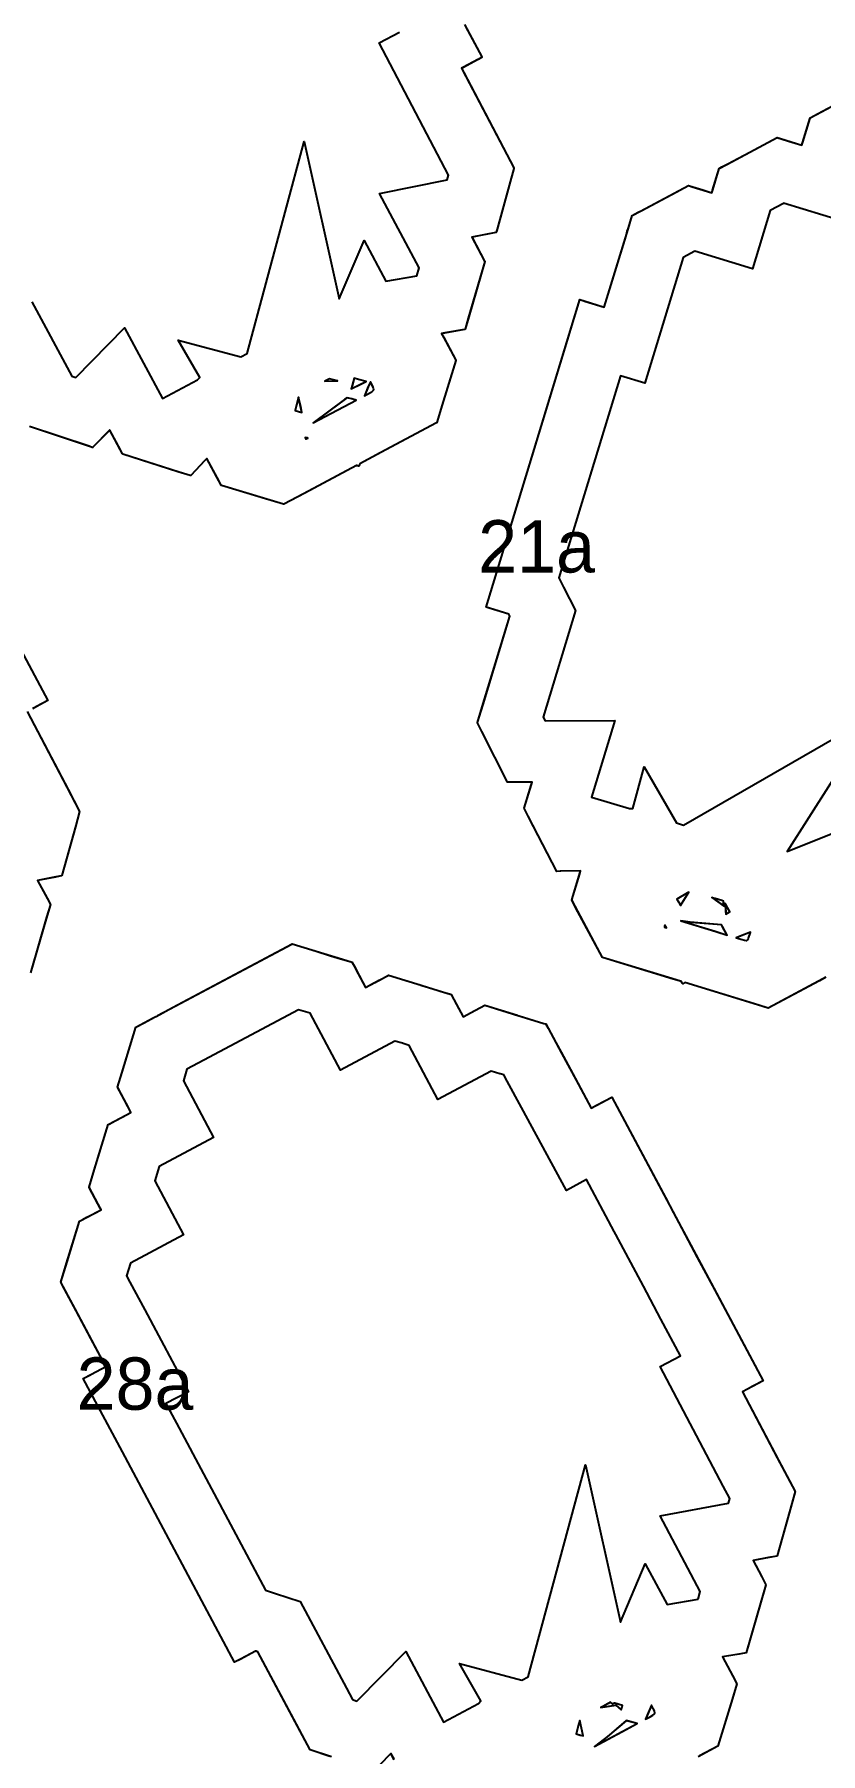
# Model space of a CAD drawing. Header units: millimetres. Extents: x 0 to 500, y 0 to 700.
# Drawn here: x 140.2 to 230.3, y 117.7 to 314.9 of the extents above; entities that cross this region are included whole.
import ezdxf
from ezdxf.enums import TextEntityAlignment as Align

# ---------------------------------------------------------------- set-up
doc = ezdxf.new("R2010")
doc.units = ezdxf.units.MM
doc.layers.add('CORTE', color=1, linetype='Continuous')
doc.layers.add('GRABADO', color=5, linetype='Continuous')

msp = doc.modelspace()

# ---------------------------------------------------------------- linework, layer by layer
at = {"layer": 'CORTE'}
for points in [[(189.5, 316.03), (191.48, 312.32), (191.48, 312.31), (191.48, 312.31), (191.48, 312.3), (191.49, 312.29), (191.49, 312.28), (191.49, 312.28), (191.48, 312.27), (191.48, 312.26), (191.48, 312.26), (191.48, 312.25), (191.47, 312.24), (191.47, 312.24), (191.46, 312.23), (191.46, 312.23), (191.45, 312.22), (191.45, 312.22), (191.05, 312), (191.04, 312), (189.31, 311.08), (189.15, 311), (189.41, 310.5), (195.16, 299.57), (195.17, 299.57), (195.17, 299.56), (195.17, 299.55), (195.17, 299.54), (195.17, 299.54), (195.17, 299.53), (195.17, 299.52), (195.17, 299.52), (193.23, 292.56), (193.13, 292.2), (193.13, 292.19), (193.13, 292.19), (193.13, 292.18), (193.12, 292.17), (193.12, 292.17), (193.11, 292.16), (193.11, 292.16), (193.1, 292.16), (193.09, 292.15), (193.09, 292.15), (193.08, 292.15), (190.39, 291.64), (190.35, 291.64), (190.38, 291.59), (191.81, 288.9), (191.81, 288.9), (191.82, 288.89), (191.82, 288.88), (191.82, 288.88), (191.82, 288.87), (191.82, 288.86), (191.82, 288.85), (191.82, 288.85), (189.98, 282.5), (189.57, 281.09), (189.57, 281.09), (189.56, 281.08), (189.56, 281.07), (189.55, 281.07), (189.55, 281.06), (189.54, 281.06), (189.54, 281.05), (189.53, 281.05), (189.52, 281.05), (189.52, 281.04), (189.51, 281.04), (187.26, 280.65), (186.86, 280.59), (187.12, 280.11), (188.49, 277.54), (188.49, 277.53), (188.49, 277.53), (188.49, 277.52), (188.5, 277.52), (188.5, 277.51), (188.5, 277.5), (188.5, 277.49), (188.5, 277.49), (188.49, 277.48), (186.95, 272.42), (186.33, 270.37), (186.33, 270.37), (186.32, 270.36), (186.32, 270.35), (186.31, 270.35), (186.31, 270.34), (186.3, 270.34), (186.3, 270.33), (186.29, 270.33), (180, 266.98), (177.49, 265.64), (177.46, 265.55), (177.43, 265.44), (177.43, 265.43), (177.43, 265.43), (177.43, 265.42), (177.42, 265.41), (177.42, 265.41), (177.41, 265.4), (177.4, 265.4), (177.4, 265.4), (177.39, 265.39), (177.39, 265.39), (177.38, 265.39), (177.37, 265.39), (177.37, 265.39), (177.36, 265.39), (177.35, 265.39), (177.34, 265.39), (177.17, 265.43), (177.13, 265.45), (171.21, 262.29), (168.8, 261.01), (168.8, 261.01), (168.79, 261.01), (168.79, 261), (168.78, 261), (168.77, 261), (168.76, 261), (168.76, 261), (168.75, 261.01), (166.7, 261.63), (161.64, 263.17), (161.63, 263.17), (161.63, 263.18), (161.62, 263.18), (161.62, 263.19), (161.61, 263.19), (161.6, 263.2), (161.6, 263.21), (161.12, 264.11), (159.97, 266.26), (159.7, 265.97), (158.12, 264.31), (158.11, 264.31), (158.11, 264.31), (158.1, 264.3), (158.1, 264.3), (158.09, 264.3), (158.08, 264.29), (158.07, 264.29), (158.07, 264.29), (158.06, 264.29), (158.05, 264.29), (156.65, 264.74), (150.35, 266.75), (150.34, 266.76), (150.33, 266.76), (150.33, 266.77), (150.32, 266.77), (150.31, 266.78), (150.04, 267.3), (148.85, 269.52), (148.83, 269.5), (146.91, 267.55), (146.9, 267.54), (146.9, 267.54), (146.89, 267.53), (146.89, 267.53), (146.88, 267.53), (146.87, 267.53), (146.86, 267.53), (146.85, 267.53), (146.85, 267.53), (146.84, 267.53), (146.84, 267.53), (146.48, 267.65), (139.63, 269.92)], [(139.92, 284.21), (144.48, 275.69), (144.94, 275.53), (150.55, 281.23), (154.87, 273.12), (158.89, 275.26), (159.17, 275.56), (156.69, 279.84), (163.86, 277.91), (164.59, 278.3), (171.14, 302.62), (175.15, 284.57), (178, 291.27), (180.49, 286.59), (184.04, 287.2), (184.04, 287.2), (184.3, 288.11), (179.76, 296.63), (187.53, 298.21), (187.68, 298.76), (183.07, 307.51), (179.71, 313.9), (182.04, 315.14)], [(230.93, 206.76), (230.2, 206.36), (224.32, 203.23), (223.25, 203.56), (214.75, 206.15), (214.51, 206.01), (214.51, 206.01), (214.46, 206.1), (214.36, 206.27), (213.41, 206.56), (205.31, 209.03), (202.18, 214.9), (201.79, 215.64), (202.72, 218.7), (202.8, 218.97), (200.47, 218.92), (200.07, 218.91), (196.81, 225.23), (196.34, 226.15), (197.16, 228.86), (197.25, 229.14), (194.9, 229.13), (194.43, 229.12), (191.5, 234.96), (191, 235.96), (191, 235.99), (191.54, 237.77), (194.71, 248.16), (194.62, 248.32), (194.58, 248.39), (194.58, 248.41), (192.33, 249.09), (191.98, 249.2), (201.51, 280.48), (202.72, 284.47), (203.17, 284.34), (203.2, 284.33), (205.52, 283.62), (208.24, 292.55), (208.71, 294.11), (209.67, 294.62), (215.16, 297.55), (215.59, 297.42), (217.85, 296.73), (217.93, 297.01), (218.7, 299.52), (219.55, 299.98), (225.33, 303.06), (225.72, 302.94), (228.17, 302.19), (228.25, 302.47), (229.12, 305.32), (229.83, 305.7), (235.48, 308.71)], [(232.82, 293.46), (226.07, 295.52), (226.06, 295.51), (224.55, 294.71), (222.5, 288), (215.9, 290.01), (214.56, 289.3), (210.17, 274.89), (207.38, 275.74), (200.32, 252.56), (200.82, 251.57), (200.86, 251.5), (202.23, 248.82), (198.51, 236.61), (198.74, 236.16), (206.73, 236.22), (204.05, 227.43), (208.4, 226.11), (208.81, 226.12), (210.09, 230.89), (213.79, 224.46), (214.58, 224.22), (236.41, 236.79), (226.48, 221.19), (233.24, 223.91)], [(135.52, 250.14), (141.73, 238.49), (140.41, 237.79), (140.4, 237.78), (140.01, 237.57)], [(139.36, 237.23), (144.07, 228.29), (145.39, 225.78), (144.94, 224.17), (143.34, 218.42), (143.31, 218.39), (142.68, 218.27), (140.57, 217.87), (141.7, 215.75), (142.04, 215.11), (141.61, 213.64), (139.77, 207.28)], [(174.08, 117.41), (171.82, 118.16), (171.8, 118.18), (169.94, 121.69), (165.82, 129.4), (165.69, 129.45), (165.63, 129.47), (165.55, 129.49), (163.79, 128.55), (163.15, 128.21), (149.99, 152.92), (145.81, 160.75), (146.62, 161.18), (146.68, 161.21), (148.39, 162.12), (144.86, 168.75), (143.23, 171.8), (143.9, 173.99), (145.36, 178.79), (146.17, 179.23), (147.84, 180.11), (147.5, 180.75), (146.47, 182.69), (147.06, 184.63), (148.66, 189.88), (149.4, 190.27), (151.27, 191.27), (150.95, 191.89), (149.74, 194.15), (150.23, 195.78), (151.84, 201.05), (153.81, 202.1), (153.83, 202.11), (154.12, 202.27), (154.15, 202.28), (156.02, 203.28), (169.73, 210.58), (174.26, 209.21), (175.01, 208.98), (176.63, 208.48), (177.06, 207.67), (178.16, 205.6), (179.23, 206.17), (179.76, 206.45), (180.78, 207), (184.53, 205.85), (184.61, 205.83), (185.38, 205.59), (187.97, 204.8), (188.55, 203.71), (189.34, 202.23), (190.75, 202.98), (191.82, 203.55), (195.72, 202.36), (195.75, 202.35), (198.59, 201.48), (198.81, 201.42), (199.09, 200.91), (200, 199.22), (200, 199.22), (200.62, 198.07), (202.3, 194.96), (204.03, 191.77), (204.58, 192.06), (206.39, 193.03), (213, 180.62), (213.2, 180.24), (216, 174.99), (218.06, 171.12), (223.73, 160.49), (222.52, 159.85), (222.51, 159.84), (221.95, 159.54), (221.36, 159.23), (225.5, 151.38), (227.39, 147.78), (226.75, 145.48), (225.34, 140.42), (225.31, 140.39), (224.41, 140.22), (222.57, 139.87), (223.56, 138.02), (224.04, 137.11), (223.43, 135.01), (221.77, 129.28), (220.99, 129.15), (219.08, 128.82), (220.25, 126.61), (220.72, 125.75), (220.2, 124.06), (218.53, 118.58), (216.45, 117.47)], [(181.42, 117.09), (181.07, 117.76), (179.75, 116.42)]]:
    msp.add_lwpolyline(points, dxfattribs=at)
for points in [[(174.97, 275.15), (174.93, 275.16), (174.04, 275.4), (173.5, 275.11), (173.49, 275.11), (174.97, 275.15)], [(177.35, 275.31), (176.84, 275.45), (176.62, 274.61), (176.51, 274.23), (177.59, 274.76), (178.24, 275.07), (177.35, 275.31)], [(178.46, 274.48), (178.02, 273.45), (178.23, 273.56), (178.89, 273.91), (178.96, 273.98), (179.08, 274.09), (179.09, 274.11), (179.1, 274.17), (179.08, 274.26), (179.04, 274.43), (178.89, 274.71), (178.71, 275.06), (178.46, 274.48)], [(170.73, 272.17), (170.49, 273.28), (170.25, 272.39), (170.08, 271.76), (170.87, 271.54), (170.73, 272.17)], [(175.76, 273.01), (172.17, 270.33), (173.53, 271.06), (177.07, 272.94), (176.55, 273.08), (176.04, 273.22), (175.76, 273.01)], [(171.47, 268.61), (171.22, 268.68), (171.22, 268.68), (171.34, 268.48), (171.44, 268.53), (171.55, 268.59), (171.47, 268.61)], [(215.21, 216.51), (215.07, 216.43), (213.84, 215.72), (214.01, 215.41), (214.25, 215), (215.21, 216.51)], [(219.2, 215.5), (219.01, 215.55), (218.23, 215.79), (217.92, 215.89), (217.85, 215.91), (219.24, 214.9), (219.2, 215.5)], [(219.83, 214.23), (219.92, 214.28), (219.39, 215.19), (219.37, 215.2), (219.44, 214.29), (219.45, 214.01), (219.83, 214.23)], [(219.05, 212.6), (218.98, 212.73), (218.95, 212.78), (215.37, 213.08), (214.31, 213.23), (218.29, 212.01), (219.62, 211.61), (219.05, 212.6)], [(212.47, 212.73), (212.42, 212.55), (212.41, 212.51), (212.64, 212.44), (212.47, 212.73)], [(220.92, 211.4), (220.65, 211.3), (221.33, 211.09), (221.59, 211.01), (221.8, 211), (221.85, 211), (221.92, 211.04), (221.93, 211.04), (222.03, 211.21), (222.06, 211.26), (222.26, 211.9), (222.27, 211.95), (220.92, 211.4)], [(216.27, 135.44), (216.52, 136.33), (211.91, 144.99), (219.76, 146.47), (219.9, 146.98), (219.16, 148.39), (211.93, 162.13), (214.26, 163.37), (212.02, 167.57), (210.01, 171.35), (206.86, 177.25), (206.66, 177.62), (203.5, 183.56), (201.18, 182.32), (196.02, 191.85), (194.4, 194.85), (194.02, 195.56), (193.58, 195.69), (193.55, 195.7), (192.55, 196.01), (186.45, 192.76), (183.15, 198.95), (182.6, 199.12), (182.46, 199.16), (182.38, 199.19), (181.51, 199.45), (175.28, 196.13), (171.82, 202.63), (170.49, 203.03), (170.46, 203.04), (159.63, 197.27), (157.69, 196.24), (157.28, 194.89), (160.74, 188.39), (154.51, 185.07), (154.01, 183.42), (157.31, 177.23), (151.21, 173.98), (150.77, 172.54), (151.16, 171.81), (152.85, 168.63), (157.86, 159.24), (155.28, 157.87), (156.48, 155.62), (166.68, 136.48), (167.85, 136.1), (170.67, 135.19), (175.97, 125.25), (176.68, 123.93), (177.16, 123.77), (182.76, 129.46), (187.08, 121.35), (191.1, 123.49), (191.38, 123.79), (188.91, 128.08), (196.08, 126.15), (196.8, 126.53), (203.35, 150.86), (207.36, 132.81), (210.21, 139.51), (212.71, 134.83), (216.27, 135.44)], [(207.57, 123.12), (207.61, 123.27), (206.71, 123.52), (206.46, 123.43), (206.24, 123.63), (205.99, 123.5), (205.34, 123.15), (205.14, 123.04), (206.86, 123.28), (207.16, 123.03), (207.47, 122.76), (207.57, 123.12)], [(210.42, 122.11), (210.24, 121.68), (210.77, 121.97), (211.1, 122.15), (211.24, 122.28), (211.29, 122.32), (211.31, 122.39), (211.32, 122.4), (211.28, 122.58), (211.26, 122.66), (210.98, 123.18), (210.92, 123.29), (210.42, 122.11)], [(202.7, 121.52), (202.62, 121.21), (202.29, 119.99), (202.77, 119.87), (203.09, 119.78), (202.7, 121.52)], [(208.18, 121.48), (208.18, 121.48), (208.03, 121.52), (205.8, 119.63), (204.38, 118.56), (207.58, 120.27), (209.29, 121.18), (208.18, 121.48)]]:
    msp.add_lwpolyline(points, close=True, dxfattribs=at)
at = {"layer": 'GRABADO'}
for points in [[(189.63, 315.78), (191.48, 312.32), (191.48, 312.31), (191.48, 312.31), (191.48, 312.3), (191.49, 312.29), (191.49, 312.28), (191.49, 312.28), (191.48, 312.27), (191.48, 312.26), (191.48, 312.26), (191.48, 312.25), (191.47, 312.24), (191.47, 312.24), (191.46, 312.23), (191.46, 312.23), (191.45, 312.22), (191.45, 312.22), (191.07, 312.02), (191.07, 312.02), (189.3, 311.07), (189.15, 311), (189.27, 310.77), (195.16, 299.57), (195.17, 299.57), (195.17, 299.56), (195.17, 299.55), (195.17, 299.54), (195.17, 299.54), (195.17, 299.53), (195.17, 299.52), (195.17, 299.52), (193.19, 292.39), (193.13, 292.2), (193.13, 292.19), (193.13, 292.19), (193.13, 292.18), (193.12, 292.17), (193.12, 292.17), (193.11, 292.16), (193.11, 292.16), (193.1, 292.16), (193.09, 292.15), (193.09, 292.15), (193.08, 292.15), (190.35, 291.64), (191.81, 288.9), (191.81, 288.9), (191.82, 288.89), (191.82, 288.88), (191.82, 288.88), (191.82, 288.87), (191.82, 288.86), (191.82, 288.85), (191.82, 288.85), (189.93, 282.34), (189.57, 281.09), (189.57, 281.09), (189.56, 281.08), (189.56, 281.07), (189.55, 281.07), (189.55, 281.06), (189.54, 281.06), (189.54, 281.05), (189.53, 281.05), (189.52, 281.05), (189.52, 281.04), (189.51, 281.04), (187.2, 280.64), (186.86, 280.59), (187.08, 280.17), (188.49, 277.54), (188.49, 277.53), (188.49, 277.52), (188.5, 277.52), (188.5, 277.51), (188.5, 277.5), (188.5, 277.49), (188.5, 277.49), (188.49, 277.48), (186.91, 272.29), (186.33, 270.37), (186.33, 270.37), (186.32, 270.36), (186.32, 270.35), (186.31, 270.35), (186.31, 270.34), (186.3, 270.34), (186.3, 270.33), (186.29, 270.33), (179.85, 266.89), (177.49, 265.64), (177.46, 265.55), (177.43, 265.44), (177.43, 265.43), (177.43, 265.43), (177.43, 265.42), (177.42, 265.41), (177.42, 265.41), (177.41, 265.4), (177.4, 265.4), (177.4, 265.4), (177.39, 265.39), (177.39, 265.39), (177.38, 265.39), (177.37, 265.39), (177.37, 265.39), (177.36, 265.39), (177.35, 265.39), (177.34, 265.39), (177.17, 265.44), (177.13, 265.45), (171.06, 262.21), (168.8, 261.01), (168.8, 261.01), (168.79, 261.01), (168.79, 261), (168.78, 261), (168.77, 261), (168.76, 261), (168.76, 261), (168.75, 261.01), (166.83, 261.59), (161.64, 263.17), (161.63, 263.17), (161.63, 263.18), (161.62, 263.18), (161.62, 263.19), (161.61, 263.19), (161.6, 263.2), (161.6, 263.21), (161.14, 264.06), (159.97, 266.26), (159.73, 266.01), (158.12, 264.31), (158.11, 264.31), (158.11, 264.31), (158.1, 264.3), (158.1, 264.3), (158.09, 264.3), (158.08, 264.29), (158.07, 264.29), (158.07, 264.29), (158.06, 264.29), (158.05, 264.29), (156.81, 264.69), (150.35, 266.75), (150.34, 266.76), (150.33, 266.76), (150.33, 266.77), (150.32, 266.77), (150.31, 266.78), (150.07, 267.24), (148.85, 269.52), (146.91, 267.55), (146.9, 267.54), (146.9, 267.54), (146.89, 267.53), (146.89, 267.53), (146.88, 267.53), (146.87, 267.53), (146.86, 267.53), (146.85, 267.53), (146.85, 267.53), (146.84, 267.53), (146.84, 267.53), (146.65, 267.59), (139.63, 269.92)], [(230.93, 206.76), (230.08, 206.3), (224.32, 203.23), (223.08, 203.61), (214.75, 206.15), (214.51, 206.01), (214.46, 206.1), (214.36, 206.27), (213.25, 206.61), (205.31, 209.03), (202.24, 214.78), (201.79, 215.64), (202.7, 218.64), (202.8, 218.97), (200.53, 218.92), (200.07, 218.91), (196.89, 225.08), (196.34, 226.15), (197.15, 228.8), (197.25, 229.14), (194.97, 229.13), (194.43, 229.12), (191.58, 234.8), (191, 235.96), (191, 235.99), (191.63, 238.06), (194.71, 248.16), (194.62, 248.32), (194.59, 248.39), (194.58, 248.41), (192.38, 249.08), (191.98, 249.2), (201.31, 279.83), (202.72, 284.47), (203.23, 284.32), (203.27, 284.31), (205.52, 283.62), (208.01, 291.8), (208.16, 292.31), (208.25, 292.59), (208.25, 292.59), (208.71, 294.11), (209.42, 294.49), (209.82, 294.7), (213.76, 296.8), (215.16, 297.55), (215.19, 297.54), (215.19, 297.54), (215.65, 297.4), (216.81, 297.05), (217.85, 296.73), (217.88, 296.82), (217.95, 297.07), (218.69, 299.49), (218.69, 299.5), (218.69, 299.5), (218.7, 299.52), (219.01, 299.69), (219.68, 300.05), (222.77, 301.69), (225.33, 303.06), (225.42, 303.03), (225.78, 302.92), (226.65, 302.66), (228.17, 302.19), (228.27, 302.52), (229.11, 305.29), (229.11, 305.29), (229.11, 305.29), (229.12, 305.32), (229.94, 305.76), (235.48, 308.71)], [(135.65, 249.88), (141.73, 238.49), (140.44, 237.8), (140.43, 237.8), (139.99, 237.56)], [(139.36, 237.23), (143.93, 228.56), (145.39, 225.78), (144.9, 224), (143.34, 218.42), (143.31, 218.39), (142.61, 218.26), (140.57, 217.87), (141.66, 215.82), (142.04, 215.11), (141.57, 213.48), (139.77, 207.28)], [(174.25, 117.36), (171.82, 118.16), (171.8, 118.18), (169.79, 121.95), (165.82, 129.4), (165.69, 129.45), (165.63, 129.46), (165.55, 129.49), (163.83, 128.57), (163.15, 128.21), (150.3, 152.33), (145.81, 160.75), (146.67, 161.21), (146.74, 161.25), (148.39, 162.12), (146.67, 165.34), (144.98, 168.52), (143.67, 170.98), (143.67, 170.98), (143.23, 171.8), (143.95, 174.15), (145.36, 178.79), (145.39, 178.81), (145.39, 178.81), (145.75, 179), (146.23, 179.26), (147.84, 180.11), (147.74, 180.3), (147.47, 180.8), (146.48, 182.66), (146.48, 182.67), (146.48, 182.67), (146.47, 182.69), (147.1, 184.77), (148.66, 189.88), (148.76, 189.93), (149.45, 190.3), (150.28, 190.74), (151.27, 191.27), (150.92, 191.94), (149.75, 194.13), (149.75, 194.13), (149.75, 194.13), (149.74, 194.15), (150.27, 195.9), (151.84, 201.05), (152.77, 201.55), (153.96, 202.18), (153.98, 202.19), (154.3, 202.36), (154.32, 202.37), (156.34, 203.45), (169.7, 210.57), (169.71, 210.57), (169.71, 210.57), (169.73, 210.58), (169.76, 210.58), (169.76, 210.58), (172.51, 209.74), (174.15, 209.24), (174.89, 209.01), (176.63, 208.48), (176.64, 208.46), (176.64, 208.46), (176.95, 207.88), (177.09, 207.61), (178.16, 205.6), (179.2, 206.15), (179.25, 206.18), (179.71, 206.43), (180.75, 206.98), (180.75, 206.98), (180.76, 206.98), (180.78, 207), (183.17, 206.27), (184.42, 205.88), (184.5, 205.86), (184.64, 205.82), (185.25, 205.63), (187.22, 205.03), (187.94, 204.81), (187.94, 204.81), (187.97, 204.8), (188.58, 203.65), (189.34, 202.23), (190.7, 202.95), (191.82, 203.55), (195.59, 202.4), (195.62, 202.39), (198.6, 201.48), (198.81, 201.42), (198.82, 201.4), (198.82, 201.4), (198.83, 201.39), (199.08, 200.93), (199.96, 199.29), (200.56, 198.18), (202.18, 195.18), (204.03, 191.77), (204.62, 192.09), (206.39, 193.03), (212.84, 180.92), (213.04, 180.54), (216.18, 174.64), (218.2, 170.87), (223.73, 160.49), (222.55, 159.86), (222.54, 159.86), (221.93, 159.53), (221.36, 159.23), (225.35, 151.65), (227.39, 147.78), (226.7, 145.3), (225.34, 140.42), (225.31, 140.39), (224.35, 140.21), (222.57, 139.87), (223.52, 138.08), (224.04, 137.11), (223.38, 134.85), (221.77, 129.28), (220.93, 129.14), (219.08, 128.82), (220.22, 126.68), (220.72, 125.75), (220.17, 123.93), (218.53, 118.58), (216.29, 117.38)], [(181.45, 117.03), (181.07, 117.76), (179.8, 116.47)]]:
    msp.add_lwpolyline(points, dxfattribs=at)
for points in [[(174.94, 275.16), (174.04, 275.4), (173.51, 275.12), (174.96, 275.15), (174.94, 275.16)], [(176.84, 275.45), (176.61, 274.59), (176.51, 274.23), (177.61, 274.77), (178.24, 275.07), (177.34, 275.32), (176.84, 275.45)], [(178.02, 273.45), (178.22, 273.55), (178.89, 273.91), (178.96, 273.98), (179.08, 274.09), (179.09, 274.11), (179.1, 274.17), (179.08, 274.25), (179.04, 274.43), (178.9, 274.7), (178.71, 275.06), (178.47, 274.5), (178.02, 273.45)], [(170.49, 273.28), (170.24, 272.37), (170.08, 271.76), (170.87, 271.54), (170.72, 272.22), (170.49, 273.28)], [(172.17, 270.33), (173.46, 271.02), (177.07, 272.94), (176.57, 273.08), (176.04, 273.22), (175.84, 273.07), (172.17, 270.33)], [(171.22, 268.68), (171.34, 268.48), (171.44, 268.53), (171.55, 268.59), (171.48, 268.61), (171.22, 268.68)], [(215.05, 216.42), (213.84, 215.72), (214.02, 215.4), (214.25, 215), (215.21, 216.51), (215.05, 216.42)], [(219.92, 214.28), (219.4, 215.17), (219.22, 215.25), (219.2, 215.5), (219, 215.56), (218.23, 215.79), (217.9, 215.89), (217.87, 215.9), (219.4, 214.79), (219.43, 214.31), (219.45, 214.01), (219.83, 214.22), (219.92, 214.28)], [(219.07, 212.56), (218.99, 212.71), (218.95, 212.77), (215.47, 213.06), (214.31, 213.23), (218.22, 212.04), (219.62, 211.61), (219.07, 212.56), (219.07, 212.56)], [(212.42, 212.55), (212.41, 212.51), (212.64, 212.44), (212.47, 212.73), (212.42, 212.55)], [(220.65, 211.3), (221.31, 211.09), (221.59, 211.01), (221.8, 211), (221.85, 211), (221.92, 211.04), (221.93, 211.04), (222.03, 211.21), (222.06, 211.26), (222.26, 211.89), (222.27, 211.95), (220.94, 211.41), (220.65, 211.3)], [(207.61, 123.27), (206.73, 123.51), (206.47, 123.42), (206.24, 123.63), (205.98, 123.49), (205.34, 123.15), (205.16, 123.05), (206.86, 123.29), (207.14, 123.04), (207.47, 122.76), (207.56, 123.12), (207.61, 123.27)], [(210.24, 121.68), (210.76, 121.96), (211.1, 122.15), (211.24, 122.27), (211.29, 122.32), (211.31, 122.39), (211.32, 122.4), (211.28, 122.58), (211.26, 122.66), (210.98, 123.18), (210.92, 123.29), (210.43, 122.13), (210.24, 121.68)], [(202.61, 121.19), (202.29, 119.99), (202.79, 119.86), (203.09, 119.78), (202.7, 121.52), (202.61, 121.19)], [(208.2, 121.47), (208.04, 121.51), (205.88, 119.69), (204.38, 118.56), (207.52, 120.24), (209.29, 121.18), (208.2, 121.47), (208.2, 121.47)]]:
    msp.add_lwpolyline(points, close=True, dxfattribs=at)

# ---------------------------------------------------------------- texts
for s, p in [('21a', (197.76, 256.18)), ('28a', (151.74, 160.17))]:
    msp.add_text(s, height=6, dxfattribs=at).set_placement(p, align=Align.MIDDLE_CENTER)

doc.saveas('drawing.dxf')
